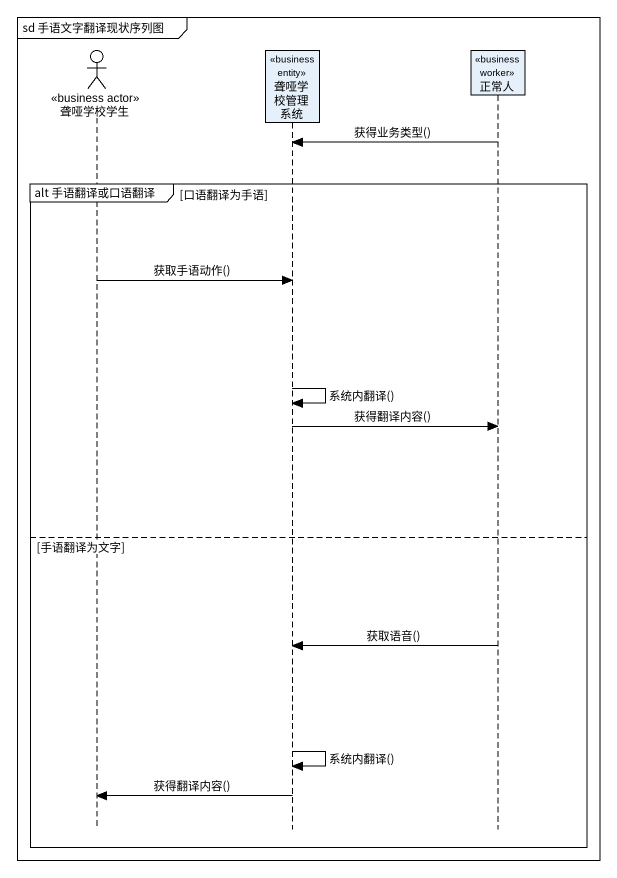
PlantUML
@startuml
mainframe sd 手语文字翻译现状序列图
hide footbox
actor 聋哑学校学生 <<business actor>>
participant 聋哑学校管理系统 <<business entity>>
participant 正常人 <<business worker>>

正常人 -> 聋哑学校管理系统 : 获得业务类型()
group alt 手语翻译或口语翻译 [口语翻译为手语]
  聋哑学校学生 -> 聋哑学校管理系统 : 获取手语动作()
  聋哑学校管理系统 -> 聋哑学校管理系统 : 系统内翻译()
  聋哑学校管理系统 -> 正常人 : 获得翻译内容()
else 手语翻译为文字
  正常人 -> 聋哑学校管理系统 : 获取语音()
  聋哑学校管理系统 -> 聋哑学校管理系统 : 系统内翻译()
  聋哑学校管理系统 -> 聋哑学校学生 : 获得翻译内容()
end
@enduml
